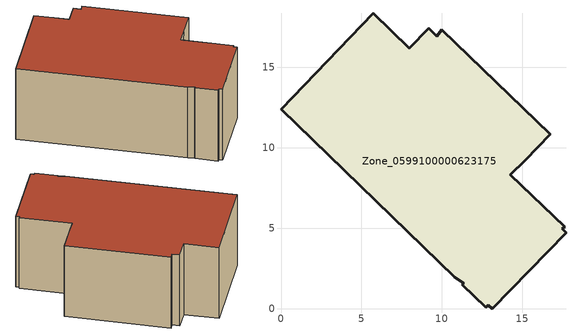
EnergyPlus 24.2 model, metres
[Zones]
Zone_0599100000623175
 floor ground (C_G): 0,12.39 5.75,18.36 7.98,16.2 9.18,17.44 9.69,16.95 10,17.34 16.74,10.83 15.2,9.22 14.27,8.32 17.64,5.1 17.5,4.96 17.73,4.73 13.14,0 12.89,0.22 12.75,0.07 11.28,1.49 11.36,1.57 10.82,1.93 z0
 wall outside (C_F): 5.75,18.36 0,12.39 10.82,1.93 11.36,1.57 11.28,1.49 12.75,0.07 12.89,0.22 13.14,0 17.73,4.73 17.5,4.96 17.64,5.1 14.27,8.32 15.2,9.22 16.74,10.83 10,17.34 9.69,16.95 9.18,17.44 7.98,16.2 5.75,18.36 z0:7.33
 roof outside (C_R): 11.36,1.57 11.28,1.49 12.75,0.07 12.89,0.22 13.14,0 17.73,4.73 17.5,4.96 17.64,5.1 14.27,8.32 15.2,9.22 16.74,10.83 10,17.34 9.69,16.95 9.18,17.44 7.98,16.2 5.75,18.36 0,12.39 10.82,1.93 z7.33
[BUILDING]
Pand.0599100000623175: North Axis=0; Terrain=City; Loads Convergence Tolerance Value=0.04; Temperature Convergence Tolerance Value=0.4; Solar Distribution=FullExterior; Maximum Number of Warmup Days=25; Minimum Number of Warmup Days=1
[Site:Location]
Rotterdam.The.Hague.AP_ZH_NLD Design_Conditions: Latitude=51.96; Longitude=4.45; Time Zone=1; Elevation=-4.5
[SITE:GROUNDTEMPERATURE:BUILDINGSURFACE]
18, 18, 18, 18, 18, 18, 18, 18, 18, 18, 18, 18
[MATERIAL] Thermal Absorptance=0.9; Solar Absorptance=0.7; Visible Absorptance=0.7
Name | Roughness | Thickness | Conductivity | Density | Specific Heat
G.TI.1946 | MediumSmooth | 0.15 | 1 | 540 | 1210
F.TI.1946 | Rough | 0.3 | 0.857143 | 1920 | 840
R.TI.1946 | MediumRough | 0.2 | 0.1 | 1500 | 1000
[CONSTRUCTION]
C_G: G.TI.1946
C_F: F.TI.1946
C_R: R.TI.1946
[ZONE]
Zone_0599100000623175: Type=1; Multiplier=1; Ceiling Height=Autocalculate; Volume=Autocalculate; Floor Area=autocalculate; Part of Total Floor Area=Yes
[ZONEINFILTRATION:DESIGNFLOWRATE]
Infil_Zone_0599100000623175: Zone or ZoneList or Space or SpaceList=Zone_0599100000623175; Schedule=AlwaysOn; Design Flow Rate Calculation Method=Flow/Area; Flow Rate per Floor Area=0.003; Constant Term Coefficient=1; Temperature Term Coefficient=0; Velocity Term Coefficient=0; Velocity Squared Term Coefficient=0
[HVACTEMPLATE:ZONE:IDEALLOADSAIRSYSTEM]
Zone_0599100000623175: Maximum Heating Supply Air Temperature=50; Minimum Cooling Supply Air Temperature=13; Maximum Heating Supply Air Humidity Ratio=0.0156; Minimum Cooling Supply Air Humidity Ratio=0.0077; Heating Limit=NoLimit; Cooling Limit=NoLimit; Dehumidification Control Type=ConstantSensibleHeatRatio; Cooling Sensible Heat Ratio=0.7; Dehumidification Setpoint=60; Humidification Control Type=None; Humidification Setpoint=30; Outdoor Air Method=None; Outdoor Air Flow Rate per Person=0.00944; Outdoor Air Flow Rate per Zone Floor Area=0; Outdoor Air Flow Rate per Zone=0; Demand Controlled Ventilation Type=None; Outdoor Air Economizer Type=NoEconomizer; Heat Recovery Type=None; Sensible Heat Recovery Effectiveness=0.7; Latent Heat Recovery Effectiveness=0.65
[ZONECONTROL:THERMOSTAT]
ThermostatControl_Zone_0599100000623175: Zone or ZoneList=Zone_0599100000623175; Control Type Schedule=DualSetpointControlType; Control 1=Thermostat_Zone_0599100000623175; Temperature Difference Between Cutout And Setpoint=0
[THERMOSTATSETPOINT:DUALSETPOINT]
Thermostat_Zone_0599100000623175: Heating Setpoint Temperature Schedule=HeatingSetpoint_Zone_0599100000623175; Cooling Setpoint Temperature Schedule=CoolingSetpoint_Zone_0599100000623175
[SCHEDULE:COMPACT]
HeatingSetpoint_Zone_0599100000623175: Through: 12/31, For: AllDays, Until: 24:00, 21
CoolingSetpoint_Zone_0599100000623175: Through: 12/31, For: AllDays, Until: 24:00, 24
DualSetpointControlType: Through: 12/31, For: AllDays, Until: 24:00, 4
AlwaysOn: Through: 12/31, For: AllDays, Until: 24:00, 1
